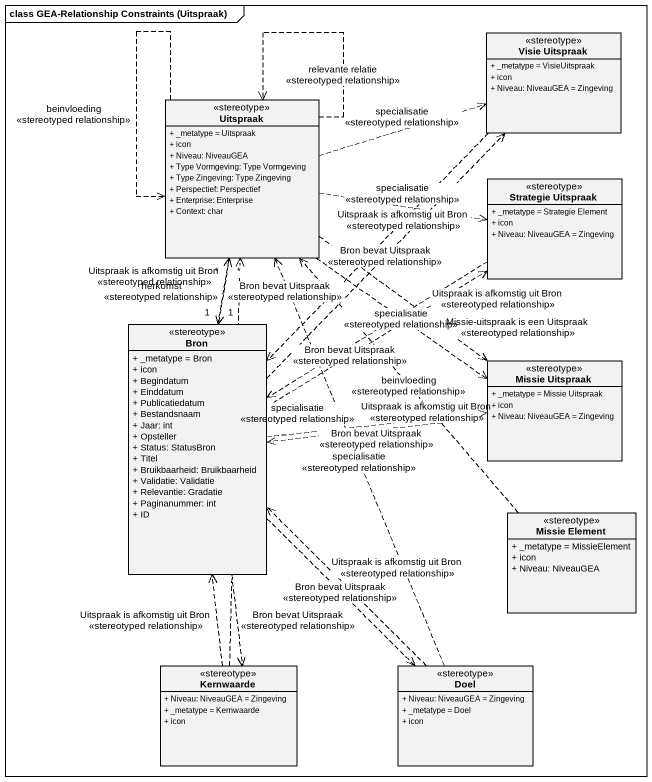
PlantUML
@startuml
mainframe class GEA-Relationship Constraints (Uitspraak)
hide circle
hide empty members
skinparam classAttributeIconSize 0
class "Visie Uitspraak" as Visie_Uitspraak <<stereotype>> {
  + _metatype = VisieUitspraak
  + icon
  + Niveau: NiveauGEA = Zingeving
}
class Uitspraak <<stereotype>> {
  + _metatype = Uitspraak
  + icon
  + Niveau: NiveauGEA
  + Type Vormgeving: Type Vormgeving
  + Type Zingeving: Type Zingeving
  + Perspectief: Perspectief
  + Enterprise: Enterprise
  + Context: char
}
class "Strategie Uitspraak" as Strategie_Uitspraak <<stereotype>> {
  + _metatype = Strategie Element
  + icon
  + Niveau: NiveauGEA = Zingeving
}
class Bron <<stereotype>> {
  + _metatype = Bron
  + icon
  + Begindatum
  + Einddatum
  + Publicatiedatum
  + Bestandsnaam
  + Jaar: int
  + Opsteller
  + Status: StatusBron
  + Titel
  + Bruikbaarheid: Bruikbaarheid
  + Validatie: Validatie
  + Relevantie: Gradatie
  + Paginanummer: int
  + ID
}
class "Missie Uitspraak" as Missie_Uitspraak <<stereotype>> {
  + _metatype = Missie Uitspraak
  + icon
  + Niveau: NiveauGEA = Zingeving
}
class "Missie Element" as Missie_Element <<stereotype>> {
  + _metatype = MissieElement
  + icon
  + Niveau: NiveauGEA
}
class Kernwaarde <<stereotype>> {
  + Niveau: NiveauGEA = Zingeving
  + _metatype = Kernwaarde
  + icon
}
class Doel <<stereotype>> {
  + Niveau: NiveauGEA = Zingeving
  + _metatype = Doel
  + icon
}
Visie_Uitspraak ..> Bron : Uitspraak is afkomstig uit Bron\n<<stereotyped relationship>>
Uitspraak .right.> Visie_Uitspraak : specialisatie\n<<stereotyped relationship>>
Uitspraak ..> Uitspraak : beinvloeding\n<<stereotyped relationship>>
Uitspraak ..> Uitspraak : relevante relatie\n<<stereotyped relationship>>
Uitspraak .right.> Strategie_Uitspraak : specialisatie\n<<stereotyped relationship>>
Uitspraak "*" ..> "1" Bron : Uitspraak is afkomstig uit Bron\n<<stereotyped relationship>>
Uitspraak ..> Missie_Uitspraak : specialisatie\n<<stereotyped relationship>>
Uitspraak ..> Missie_Uitspraak : Missie-uitspraak is een Uitspraak\n<<stereotyped relationship>>
Strategie_Uitspraak ..> Bron : Uitspraak is afkomstig uit Bron\n<<stereotyped relationship>>
Bron .up.> Visie_Uitspraak : Bron bevat Uitspraak\n<<stereotyped relationship>>
Bron .up.> Uitspraak : herkomst\n<<stereotyped relationship>>
Bron "1" .up.> "*" Uitspraak : Bron bevat Uitspraak\n<<stereotyped relationship>>
Bron .up.> Strategie_Uitspraak : Bron bevat Uitspraak\n<<stereotyped relationship>>
Bron .right.> Missie_Uitspraak : Bron bevat Uitspraak\n<<stereotyped relationship>>
Bron ..> Kernwaarde : Bron bevat Uitspraak\n<<stereotyped relationship>>
Bron ..> Doel : Bron bevat Uitspraak\n<<stereotyped relationship>>
Missie_Uitspraak .left.> Bron : Uitspraak is afkomstig uit Bron\n<<stereotyped relationship>>
Missie_Element .up.> Uitspraak : beinvloeding\n<<stereotyped relationship>>
Kernwaarde .up.> Uitspraak : specialisatie\n<<stereotyped relationship>>
Kernwaarde .up.> Bron : Uitspraak is afkomstig uit Bron\n<<stereotyped relationship>>
Doel .up.> Uitspraak : specialisatie\n<<stereotyped relationship>>
Doel .up.> Bron : Uitspraak is afkomstig uit Bron\n<<stereotyped relationship>>
@enduml
